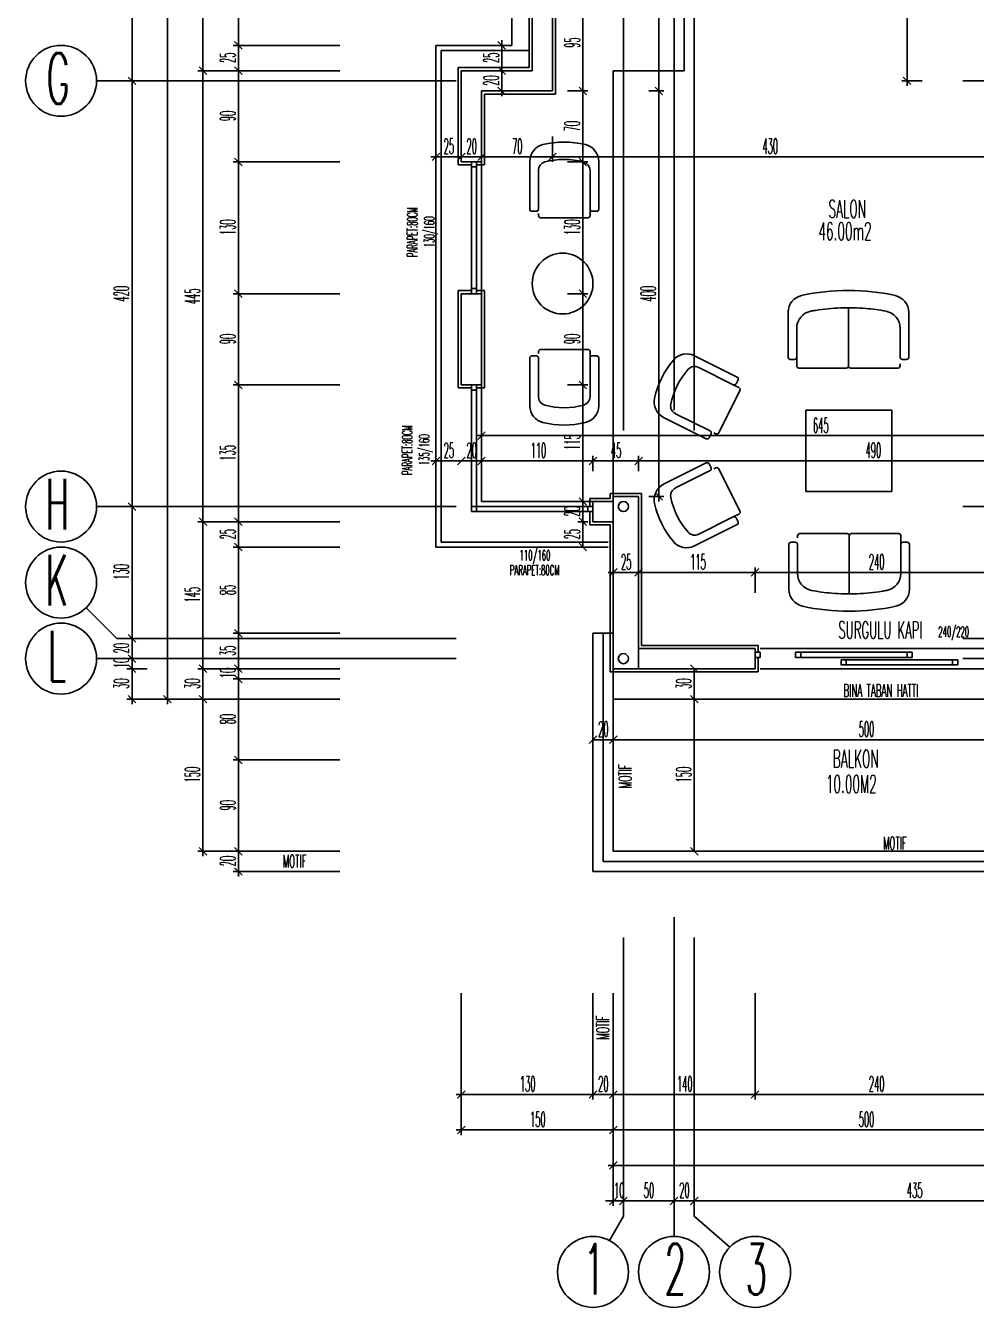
# Model space of a CAD drawing. Extents: x 78 to 306, y -397 to 18.
# Drawn here: x 276.1131 to 276.3008, y -396.8536 to -396.6007 of the extents above; entities that cross this region are included whole.
import ezdxf

# ---------------------------------------------------------------- set-up
doc = ezdxf.new("R2010")
doc.units = 0
doc.header["$LTSCALE"] = 0.5
doc.header["$MEASUREMENT"] = 0
doc.linetypes.add('DASHDOT2', pattern=[0.5, 0.25, -0.125, 0, -0.125])
doc.linetypes.add('DOT2', pattern=[0.125, 0, -0.125])
doc.layers.get('0').update_dxf_attribs({"linetype": 'CONTINUOUS'})
for name, color, linetype in [('AKS', 5, 'DASHDOT2'), ('ASHADE', 7, 'CONTINUOUS'), ('DUVAR', 6, 'CONTINUOUS'), ('IZDUSUM', 2, 'DOT2'), ('KAPI', 1, 'CONTINUOUS'), ('KOLON', 4, 'CONTINUOUS'), ('MERDIVEN', 3, 'CONTINUOUS'), ('OLCU', 31, 'CONTINUOUS'), ('SIVA', 7, 'CONTINUOUS'), ('TEFRIS', 11, 'CONTINUOUS')]:
    doc.layers.add(name, color=color, linetype=linetype)
doc.styles.add('ICMEKAN', font='romans.shx', dxfattribs={"width": 0.55, "height": 0.2})
doc.styles.add('OLCU', font='romans.shx', dxfattribs={"width": 0.6, "height": 0.125})
doc.styles.add('OLCUIC', font='ROMANS.SHX', dxfattribs={"width": 0.4, "height": 0.15})

msp = doc.modelspace()

# ---------------------------------------------------------------- linework, layer by layer
at = {"color": 0, "linetype": 'ByBlock'}
for p, q in [((276.155893941935, -396.6053098737721), (276.154393941935, -396.6038098737721)), ((276.154393941935, -396.6038098737721), (276.155893941935, -396.6053098737721)), ((276.207893941935, -396.6053098737721), (276.206393941935, -396.6038098737721)), ((276.1488939419353, -396.6103098737721), (276.1473939419353, -396.6088098737721)), ((276.1473939419353, -396.6088098737721), (276.1488939419353, -396.6103098737721)), ((276.155893941935, -396.6103098737721), (276.154393941935, -396.6088098737721)), ((276.154393941935, -396.6088098737721), (276.155893941935, -396.6103098737721)), ((276.207893941935, -396.6103098737721), (276.206393941935, -396.6088098737721)), ((276.206393941935, -396.6088098737721), (276.207893941935, -396.6103098737721)), ((276.1348939419353, -396.6123098737721), (276.1333939419354, -396.6108098737721)), ((276.1333939419354, -396.6108098737721), (276.1348939419353, -396.6123098737721)), ((276.286393941935, -396.6108098737721), (276.287893941935, -396.6123098737721)), ((276.206393941935, -396.6128098737721), (276.207893941935, -396.6143098737721)), ((276.223893941935, -396.6143098737721), (276.222393941935, -396.6128098737721)), ((276.222393941935, -396.6128098737721), (276.223893941935, -396.6143098737721)), ((276.237393941935, -396.6128098737721), (276.238893941935, -396.6143098737721)), ((276.238893941935, -396.6143098737721), (276.237393941935, -396.6128098737721)), ((276.154393941935, -396.6268098737721), (276.155893941935, -396.6283098737721)), ((276.155893941935, -396.6283098737721), (276.154393941935, -396.6268098737721)), ((276.194893941935, -396.6258098737721), (276.193393941935, -396.6273098737721)), ((276.198393941935, -396.6273098737721), (276.199893941935, -396.6258098737721)), ((276.199893941935, -396.6258098737721), (276.198393941935, -396.6273098737721)), ((276.202393941935, -396.6273098737721), (276.203893941935, -396.6258098737721)), ((276.203893941935, -396.6258098737721), (276.202393941935, -396.6273098737721)), ((276.216393941935, -396.6273098737721), (276.217893941935, -396.6258098737721)), ((276.217893941935, -396.6258098737721), (276.216393941935, -396.6273098737721)), ((276.223893941935, -396.6283098737721), (276.222393941935, -396.6268098737721)), ((276.222393941935, -396.6268098737721), (276.223893941935, -396.6283098737721)), ((276.154393941935, -396.6528098737721), (276.155893941935, -396.6543098737721)), ((276.155893941935, -396.6543098737721), (276.154393941935, -396.6528098737721)), ((276.223893941935, -396.6543098737721), (276.222393941935, -396.6528098737721)), ((276.222393941935, -396.6528098737721), (276.223893941935, -396.6543098737721)), ((276.154393941935, -396.6708098737721), (276.155893941935, -396.6723098737721)), ((276.155893941935, -396.6723098737721), (276.154393941935, -396.6708098737721)), ((276.223893941935, -396.6723098737721), (276.222393941935, -396.6708098737721)), ((276.222393941935, -396.6708098737721), (276.223893941935, -396.6723098737721)), ((276.203893941935, -396.6808098737721), (276.202393941935, -396.6823098737721)), ((276.194893941935, -396.6858098737721), (276.193393941935, -396.6873098737721)), ((276.199893941935, -396.6858098737721), (276.198393941935, -396.6873098737721)), ((276.198393941935, -396.6873098737721), (276.199893941935, -396.6858098737721)), ((276.203893941935, -396.6858098737721), (276.202393941935, -396.6873098737721)), ((276.202393941935, -396.6873098737721), (276.203893941935, -396.6858098737721)), ((276.225893941935, -396.6858098737721), (276.224393941935, -396.6873098737721)), ((276.224393941935, -396.6873098737721), (276.225893941935, -396.6858098737721)), ((276.234893941935, -396.6858098737721), (276.233393941935, -396.6873098737721)), ((276.233393941935, -396.6873098737721), (276.234893941935, -396.6858098737721)), ((276.237393941935, -396.6928098737721), (276.238893941935, -396.6943098737721)), ((276.1348939419353, -396.6963098737721), (276.1333939419354, -396.6948098737721)), ((276.1333939419354, -396.6948098737721), (276.1348939419353, -396.6963098737721)), ((276.223893941935, -396.6953098737721), (276.222393941935, -396.6938098737721)), ((276.222393941935, -396.6938098737721), (276.223893941935, -396.6953098737721)), ((276.1488939419353, -396.6993098737721), (276.1473939419353, -396.6978098737721)), ((276.1473939419353, -396.6978098737721), (276.1488939419353, -396.6993098737721)), ((276.155893941935, -396.6993098737721), (276.154393941935, -396.6978098737721)), ((276.154393941935, -396.6978098737721), (276.155893941935, -396.6993098737721)), ((276.223893941935, -396.6993098737721), (276.222393941935, -396.6978098737721)), ((276.222393941935, -396.6978098737721), (276.223893941935, -396.6993098737721)), ((276.155893941935, -396.7043098737721), (276.154393941935, -396.7028098737721)), ((276.154393941935, -396.7028098737721), (276.155893941935, -396.7043098737721)), ((276.222393941935, -396.7028098737721), (276.223893941935, -396.7043098737721)), ((276.229893941935, -396.7078098737721), (276.228393941935, -396.7093098737721)), ((276.233393941935, -396.7093098737721), (276.234893941935, -396.7078098737721)), ((276.234893941935, -396.7078098737721), (276.233393941935, -396.7093098737721)), ((276.256393941935, -396.7093098737721), (276.257893941935, -396.7078098737721)), ((276.257893941935, -396.7078098737721), (276.256393941935, -396.7093098737721)), ((276.1348939419353, -396.7223098737721), (276.1333939419354, -396.7208098737721)), ((276.1333939419354, -396.7208098737721), (276.1348939419353, -396.7223098737721)), ((276.154393941935, -396.7198098737721), (276.155893941935, -396.7213098737721)), ((276.155893941935, -396.7213098737721), (276.154393941935, -396.7198098737721)), ((276.1333939419354, -396.7248098737721), (276.1348939419353, -396.7263098737721)), ((276.1333939419354, -396.7248098737721), (276.1348939419353, -396.7263098737721)), ((276.1348939419353, -396.7283098737721), (276.1333939419354, -396.7268098737721)), ((276.1348939419353, -396.7283098737721), (276.1333939419354, -396.7268098737721)), ((276.1488939419353, -396.7283098737721), (276.1473939419353, -396.7268098737721)), ((276.1473939419353, -396.7268098737721), (276.1488939419353, -396.7283098737721)), ((276.154393941935, -396.7268098737721), (276.155893941935, -396.7283098737721)), ((276.1543939419361, -396.7268098737721), (276.1558939419361, -396.7283098737721)), ((276.245893941935, -396.7283098737721), (276.244393941935, -396.7268098737721)), ((276.1558939419361, -396.7303098737721), (276.1543939419361, -396.7288098737721)), ((276.1558939419361, -396.7303098737721), (276.1543939419361, -396.7288098737721)), ((276.1333939419354, -396.7328098737721), (276.1348939419353, -396.7343098737721)), ((276.1403939419361, -396.7328098737721), (276.1418939419361, -396.7343098737721)), ((276.1488939419353, -396.7343098737721), (276.1473939419353, -396.7328098737721)), ((276.1473939419353, -396.7328098737721), (276.1488939419353, -396.7343098737721)), ((276.244393941935, -396.7328098737721), (276.245893941935, -396.7343098737721)), ((276.245893941935, -396.7343098737721), (276.244393941935, -396.7328098737721)), ((276.225893941935, -396.7408098737721), (276.224393941935, -396.7423098737721)), ((276.228393941935, -396.7423098737721), (276.229893941935, -396.7408098737721)), ((276.229893941935, -396.7408098737721), (276.228393941935, -396.7423098737721)), ((276.1543939419361, -396.7448098737721), (276.1558939419361, -396.7463098737721)), ((276.1558939419361, -396.7463098737721), (276.1543939419361, -396.7448098737721)), ((276.1473939419353, -396.7628098737721), (276.1488939419353, -396.7643098737721)), ((276.1543939419361, -396.7628098737721), (276.1558939419361, -396.7643098737721)), ((276.1558939419361, -396.7643098737721), (276.1543939419361, -396.7628098737721)), ((276.244393941935, -396.7628098737721), (276.245893941935, -396.7643098737721)), ((276.1543939419361, -396.7668098737721), (276.1558939419361, -396.7683098737721)), ((276.1998939419353, -396.8108098737721), (276.1983939419354, -396.8123098737721)), ((276.2243939419353, -396.8123098737721), (276.2258939419353, -396.8108098737721)), ((276.2258939419353, -396.8108098737721), (276.2243939419353, -396.8123098737721)), ((276.229893941935, -396.8108098737721), (276.228393941935, -396.8123098737721)), ((276.2283939419353, -396.8123098737721), (276.2298939419354, -396.8108098737721)), ((276.257893941935, -396.8108098737721), (276.256393941935, -396.8123098737721)), ((276.256393941935, -396.8123098737721), (276.257893941935, -396.8108098737721)), ((276.1998939419361, -396.8178098737721), (276.1983939419361, -396.8193098737721)), ((276.2283939419353, -396.8193098737721), (276.2298939419354, -396.8178098737721)), ((276.2298939419354, -396.8178098737721), (276.2283939419353, -396.8193098737721)), ((276.2298939419353, -396.8248098737721), (276.2283939419353, -396.8263098737721)), ((276.2283939419353, -396.8333098737721), (276.2298939419354, -396.8318098737721)), ((276.2318939419353, -396.8318098737721), (276.2303939419353, -396.8333098737721)), ((276.2318939419353, -396.8318098737721), (276.2303939419353, -396.8333098737721)), ((276.2418939419354, -396.8318098737721), (276.2403939419353, -396.8333098737721)), ((276.2403939419353, -396.8333098737721), (276.2418939419354, -396.8318098737721)), ((276.2458939419353, -396.8318098737721), (276.2443939419354, -396.8333098737721)), ((276.2443939419354, -396.8333098737721), (276.2458939419353, -396.8318098737721))]:
    msp.add_line(p, q, dxfattribs=at)
at = {"layer": 'AKS'}
for p, q in [((276.2411439419353, -396.3515598737721), (276.2411439419353, -396.8395598737721)), ((276.2311439419353, -396.3555598737721), (276.2311439419353, -396.8355598737721)), ((276.2451439419353, -396.3555598737721), (276.2451439419353, -396.8355598737721)), ((276.4231439419353, -396.6115598737721), (276.1271439419361, -396.6115598737721)), ((276.4231439419353, -396.6955598737721), (276.1271439419361, -396.6955598737721)), ((276.1311439419354, -396.7215598737721), (276.1250936894036, -396.7155096212404)), ((276.4231439419353, -396.7215598737721), (276.1311439419354, -396.7215598737721)), ((276.4231439419353, -396.7255598737721), (276.1271439419361, -396.7255598737721)), ((276.2311439419353, -396.8355598737721), (276.2283993483728, -396.8403629125065)), ((276.2451439419353, -396.8355598737721), (276.252151388573, -396.8416533056309))]:
    msp.add_line(p, q, dxfattribs=at)
at = {"layer": 'ASHADE'}
for centre in [(276.2311439419353, -396.6955598737721), (276.2311439419353, -396.7255598737721)]:
    msp.add_circle(centre, 0.0009999999999999432, dxfattribs=at)
at = {"layer": 'DUVAR'}
for p, q in [((276.213143941936, -396.6095598737757), (276.2131439419361, -396.5945598737757)), ((276.2171439419354, -396.6135598737761), (276.2171439419358, -396.5945598737757)), ((276.1991439419361, -396.6095598737757), (276.213143941936, -396.6095598737757)), ((276.1991439419361, -396.627559873776), (276.1991439419361, -396.6095598737757)), ((276.1991439419361, -396.627559873776), (276.1991439419361, -396.6095598737757)), ((276.2031439419362, -396.6135598737761), (276.2171439419354, -396.6135598737761)), ((276.2031439419356, -396.627559873776), (276.2031439419362, -396.6135598737761)), ((276.2031439419356, -396.627559873776), (276.2031439419362, -396.6135598737761)), ((276.2031439419337, -396.627559873776), (276.1991439419336, -396.627559873776)), ((276.2031439419337, -396.627559873776), (276.1991439419336, -396.627559873776)), ((276.1991439419361, -396.6715598737759), (276.1991439419361, -396.6535598737757)), ((276.2031439419337, -396.6535598737757), (276.1991439419336, -396.6535598737757)), ((276.1991439419361, -396.6715598737759), (276.1991439419361, -396.6535598737757)), ((276.2031439419337, -396.6535598737757), (276.1991439419336, -396.6535598737757)), ((276.2031439419341, -396.6715598737759), (276.2031439419348, -396.6535598737757)), ((276.2031439419341, -396.6715598737759), (276.2031439419348, -396.6535598737757)), ((276.1991439419343, -396.6715598737759), (276.2031439419336, -396.6715598737759)), ((276.1991439419343, -396.6715598737759), (276.2031439419336, -396.6715598737759)), ((276.2251439419339, -396.6945598737813), (276.2291439419353, -396.6945598737813)), ((276.2251439419339, -396.6945598737813), (276.2251439419339, -396.6985598737809)), ((276.2251439419339, -396.6945598737813), (276.2291439419353, -396.6945598737813)), ((276.2251439419339, -396.6945598737813), (276.2251439419339, -396.6985598737809)), ((276.2251439419339, -396.6985598737812), (276.2291439419353, -396.6985598737812)), ((276.2251439419339, -396.6985598737812), (276.2291439419353, -396.6985598737812)), ((276.2341439419324, -396.7235598737808), (276.2571439419356, -396.7235598737807)), ((276.2571439419356, -396.7275598737812), (276.2571439419356, -396.7235598737807)), ((276.2341439419322, -396.7275598737812), (276.2571439419356, -396.7275598737812))]:
    msp.add_line(p, q, dxfattribs=at)
at = {"layer": 'IZDUSUM', "ltscale": 0.6}
for p, q in [((276.2431439419361, -396.6095598737721), (276.2431439419358, -396.5545598737721)), ((276.2125439419361, -396.6055598737721), (276.195143941935, -396.6055598737721)), ((276.195143941935, -396.6055598737721), (276.195143941935, -396.7025598737721)), ((276.2291439419361, -396.6935598737813), (276.2291439419361, -396.6095598737721)), ((276.2291439419361, -396.6095598737721), (276.2431439419361, -396.6095598737721)), ((276.195143941935, -396.7025598737721), (276.228143941935, -396.7025598737721)), ((276.2291439419363, -396.7335598737814), (276.3341439419359, -396.7335598737814))]:
    msp.add_line(p, q, dxfattribs=at)
at = {"layer": 'KAPI'}
for p, q in [((276.209143941935, -396.4755598737721), (276.209143941935, -396.6045598737721)), ((276.209143941935, -396.6045598737721), (276.194143941935, -396.6045598737721)), ((276.194143941935, -396.6045598737721), (276.194143941935, -396.7035598737721)), ((276.2011439419335, -396.6535598737757), (276.2011439419335, -396.627559873776)), ((276.2011439419335, -396.6535598737757), (276.2011439419335, -396.627559873776)), ((276.2021439419336, -396.6285598737761), (276.2011439419335, -396.6285598737761)), ((276.2021439419336, -396.6285598737761), (276.2011439419335, -396.6285598737761)), ((276.2021439419336, -396.6535598737757), (276.2021439419336, -396.627559873776)), ((276.2021439419336, -396.6535598737757), (276.2021439419336, -396.627559873776)), ((276.2031439419337, -396.6535598737757), (276.2031439419337, -396.627559873776)), ((276.2031439419337, -396.6535598737757), (276.2031439419337, -396.627559873776)), ((276.2021439419336, -396.652559873776), (276.2011439419335, -396.652559873776)), ((276.2021439419336, -396.652559873776), (276.2011439419335, -396.652559873776)), ((276.2011439419335, -396.6965598737808), (276.2011439419335, -396.6715598737759)), ((276.2011439419335, -396.6965598737808), (276.2011439419335, -396.6715598737759)), ((276.2021439419336, -396.6725598737757), (276.2011439419335, -396.6725598737757)), ((276.2021439419336, -396.6725598737757), (276.2011439419335, -396.6725598737757)), ((276.2021439419336, -396.6715598737759), (276.2021439419336, -396.6965598737808)), ((276.2021439419336, -396.6715598737759), (276.2021439419336, -396.6965598737808)), ((276.2031439419336, -396.6715598737756), (276.2031439419333, -396.6945598737813)), ((276.2031439419336, -396.6715598737756), (276.2031439419333, -396.6945598737813)), ((276.2011439419335, -396.6955598737811), (276.2251439419337, -396.6955598737811)), ((276.2011439419335, -396.6955598737811), (276.2251439419337, -396.6955598737811)), ((276.2251439419339, -396.6945598737813), (276.2031439419333, -396.6945598737813)), ((276.2251439419339, -396.6945598737813), (276.2031439419333, -396.6945598737813)), ((276.2241439419336, -396.6965598737808), (276.2241439419336, -396.6955598737811)), ((276.2241439419336, -396.6965598737808), (276.2241439419336, -396.6955598737811)), ((276.2251439419337, -396.6965598737808), (276.2011439419335, -396.6965598737808)), ((276.2251439419337, -396.6965598737808), (276.2011439419335, -396.6965598737808)), ((276.194143941935, -396.7035598737721), (276.228143941935, -396.7035598737721)), ((276.2571439419356, -396.7243098737814), (276.2581439419357, -396.7243098737814)), ((276.2581439419357, -396.7253098737815), (276.2571439419356, -396.7253098737815)), ((276.2581439419357, -396.7235598737813), (276.3041439419355, -396.7235598737813)), ((276.2581439419357, -396.7243098737814), (276.2581439419357, -396.7253098737815)), ((276.2651439419355, -396.7243098737814), (276.2651439419355, -396.7253098737815)), ((276.2881439419356, -396.7243098737814), (276.2651439419355, -396.7243098737814)), ((276.2651439419355, -396.7253098737815), (276.2881439419356, -396.7253098737815)), ((276.2661439419355, -396.7243098737814), (276.2661439419355, -396.7253098737815)), ((276.2741439419356, -396.7268098737817), (276.2741439419356, -396.7258098737817)), ((276.2741439419356, -396.7258098737817), (276.2971439419356, -396.7258098737817)), ((276.2751439419357, -396.7258098737817), (276.2751439419357, -396.7268098737817)), ((276.2871439419355, -396.7243098737814), (276.2871439419355, -396.7253098737815)), ((276.2881439419356, -396.7253098737815), (276.2881439419356, -396.7243098737814)), ((276.2961439419356, -396.7258098737817), (276.2961439419356, -396.7268098737817)), ((276.2971439419356, -396.7258098737817), (276.2971439419356, -396.7268098737817)), ((276.2291439419361, -396.7275598737812), (276.2291439419361, -396.7635598737864)), ((276.2581439419357, -396.7275598737812), (276.3041439419355, -396.7275598737812)), ((276.2971439419356, -396.7268098737817), (276.2741439419356, -396.7268098737817)), ((276.2291439419361, -396.7635598737864), (276.3301439419357, -396.7635598737864))]:
    msp.add_line(p, q, dxfattribs=at)
at = {"layer": 'KOLON'}
for p, q in [((276.2291439419353, -396.6935598737772), (276.2291439419353, -396.7275598737772)), ((276.2291439419353, -396.6935598737772), (276.2341439419353, -396.6935598737772)), ((276.2341439419322, -396.7275598737772), (276.2341439419333, -396.6935598737813)), ((276.2291439419353, -396.7275598737772), (276.2341439419322, -396.7275598737772))]:
    msp.add_line(p, q, dxfattribs=at)
at = {"layer": 'MERDIVEN', "linetype": 'ByBlock'}
for p, q in [((276.2251439419358, -396.7675598737864), (276.2251439419365, -396.7205598737721)), ((276.2271439419362, -396.7655598737863), (276.2271439419369, -396.7205598737721))]:
    msp.add_line(p, q, dxfattribs=at)
at = {"layer": 'MERDIVEN', "ltscale": 1.4}
msp.add_line((276.229143941935, -396.7205598737721), (276.2251439419365, -396.7205598737721), dxfattribs=at)
at = {"layer": 'MERDIVEN'}
for p, q in [((276.3321439419352, -396.7655598737865), (276.2271439419362, -396.7655598737863)), ((276.3341439419356, -396.7675598737864), (276.2251439419358, -396.7675598737864))]:
    msp.add_line(p, q, dxfattribs=at)
at = {"layer": 'OLCU', "ltscale": 1.4}
for p, q in [((276.1551439419361, -396.7685598737864), (276.1551439419361, -396.4225598737721)), ((276.1481439419361, -396.7645598737721), (276.1481439419361, -396.4265598737721)), ((276.1341439419361, -396.7345598737721), (276.1341439419361, -396.4565598737721)), ((276.1411439419361, -396.7345598737721), (276.1411439419361, -396.4565598737721)), ((276.1411439419361, -396.7335598737721), (276.1411439419361, -396.4575598737721)), ((276.1481439419354, -396.4715598737721), (276.1481439419354, -396.6095598737721)), ((276.223143941935, -396.4985598737721), (276.223143941935, -396.7035598737721)), ((276.238143941935, -396.4985598737721), (276.238143941935, -396.6945598737721)), ((276.287143941935, -396.5515598737721), (276.287143941935, -396.6125598737721)), ((276.238143941935, -396.6135598737721), (276.238143941935, -396.5545598737721)), ((276.287143941935, -396.5545598737721), (276.287143941935, -396.6115598737721)), ((276.1341439419353, -396.5775598737721), (276.1341439419353, -396.6115598737721)), ((276.155143941935, -396.5945598737721), (276.155143941935, -396.6045598737721)), ((276.223143941935, -396.5945598737721), (276.223143941935, -396.6135598737721)), ((276.1751439419353, -396.6045598737721), (276.1541439419353, -396.6045598737721)), ((276.155143941935, -396.6045598737721), (276.155143941935, -396.6095598737721)), ((276.207143941935, -396.6145598737721), (276.207143941935, -396.6035598737721)), ((276.207143941935, -396.6045598737721), (276.207143941935, -396.6095598737721)), ((276.1751439419353, -396.6095598737721), (276.1471439419353, -396.6095598737721)), ((276.1481439419354, -396.6095598737721), (276.1481439419354, -396.6985598737721)), ((276.155143941935, -396.6275598737721), (276.155143941935, -396.6095598737721)), ((276.207143941935, -396.6095598737721), (276.207143941935, -396.6135598737721)), ((276.1341439419353, -396.6115598737721), (276.1341439419353, -396.6955598737721)), ((276.286143941935, -396.6115598737721), (276.290143941935, -396.6115598737721)), ((276.224143941935, -396.6135598737721), (276.220143941935, -396.6135598737721)), ((276.223143941935, -396.6135598737721), (276.223143941935, -396.6275598737721)), ((276.236143941935, -396.6135598737721), (276.239143941935, -396.6135598737721)), ((276.238143941935, -396.6935598737721), (276.238143941935, -396.6135598737721)), ((276.217143941935, -396.6225598737721), (276.217143941935, -396.6275598737721)), ((276.336143941935, -396.6265598737721), (276.193143941935, -396.6265598737721)), ((276.199143941935, -396.6265598737721), (276.194143941935, -396.6265598737721)), ((276.203143941935, -396.6265598737721), (276.199143941935, -396.6265598737721)), ((276.217143941935, -396.6265598737721), (276.203143941935, -396.6265598737721)), ((276.303143941935, -396.6265598737721), (276.217143941935, -396.6265598737721)), ((276.1751439419353, -396.6275598737721), (276.1541439419353, -396.6275598737721)), ((276.155143941935, -396.6535598737721), (276.155143941935, -396.6275598737721)), ((276.224143941935, -396.6275598737721), (276.220143941935, -396.6275598737721)), ((276.223143941935, -396.6275598737721), (276.223143941935, -396.6535598737721)), ((276.1751439419353, -396.6535598737721), (276.1541439419353, -396.6535598737721)), ((276.155143941935, -396.6715598737721), (276.155143941935, -396.6535598737721)), ((276.224143941935, -396.6535598737721), (276.220143941935, -396.6535598737721)), ((276.223143941935, -396.6535598737721), (276.223143941935, -396.6715598737721)), ((276.1751439419353, -396.6715598737721), (276.1541439419353, -396.6715598737721)), ((276.155143941935, -396.6985598737721), (276.155143941935, -396.6715598737721)), ((276.224143941935, -396.6715598737721), (276.220143941935, -396.6715598737721)), ((276.223143941935, -396.6715598737721), (276.223143941935, -396.6945598737721)), ((276.202143941935, -396.6815598737721), (276.333143941935, -396.6815598737721)), ((276.203143941935, -396.6815598737721), (276.332143941935, -396.6815598737721)), ((276.193143941935, -396.6865598737721), (276.335143941935, -396.6865598737721)), ((276.194143941935, -396.6865598737721), (276.199143941935, -396.6865598737721)), ((276.199143941935, -396.6865598737721), (276.203143941935, -396.6865598737721)), ((276.203143941935, -396.6865598737721), (276.225143941935, -396.6865598737721)), ((276.225143941935, -396.6855598737721), (276.225143941935, -396.6885598737721)), ((276.225143941935, -396.6865598737721), (276.234143941935, -396.6865598737721)), ((276.229143941935, -396.6855598737721), (276.229143941935, -396.6885598737721)), ((276.234143941935, -396.6855598737721), (276.234143941935, -396.6885598737721)), ((276.234143941935, -396.6865598737721), (276.332143941935, -396.6865598737721)), ((276.1341439419353, -396.6955598737721), (276.1341439419353, -396.7215598737721)), ((276.223143941935, -396.6945598737721), (276.223143941935, -396.6985598737721)), ((276.236143941935, -396.6935598737721), (276.239143941935, -396.6935598737721)), ((276.1751439419353, -396.6985598737721), (276.1471439419353, -396.6985598737721)), ((276.1481439419354, -396.6985598737721), (276.1481439419354, -396.7275598737721)), ((276.155143941935, -396.6985598737721), (276.155143941935, -396.7035598737721)), ((276.222143941935, -396.6985598737721), (276.224143941935, -396.6985598737721)), ((276.223143941935, -396.6985598737721), (276.223143941935, -396.7035598737721)), ((276.1751439419353, -396.7035598737721), (276.1541439419353, -396.7035598737721)), ((276.155143941935, -396.7205598737721), (276.155143941935, -396.7035598737721)), ((276.257143941935, -396.7075598737721), (276.257143941935, -396.7125598737721)), ((276.228143941935, -396.7085598737721), (276.335143941935, -396.7085598737721)), ((276.234143941935, -396.7085598737721), (276.229143941935, -396.7085598737721)), ((276.257143941935, -396.7085598737721), (276.234143941935, -396.7085598737721)), ((276.305143941935, -396.7085598737721), (276.257143941935, -396.7085598737721)), ((276.1751439419353, -396.7205598737721), (276.1541439419353, -396.7205598737721)), ((276.155143941935, -396.7205598737721), (276.155143941935, -396.7275598737721)), ((276.1341439419353, -396.7215598737721), (276.1341439419353, -396.7255598737721)), ((276.1341439419353, -396.7255598737721), (276.1341439419353, -396.7240598737721)), ((276.1331439419354, -396.7275598737721), (276.1371439419353, -396.7275598737721)), ((276.1341439419353, -396.7275598737721), (276.1341439419353, -396.7335598737721)), ((276.1341439419353, -396.7275598737721), (276.1341439419353, -396.7290598737721)), ((276.1751439419353, -396.7275598737721), (276.1471439419353, -396.7275598737721)), ((276.1481439419354, -396.7275598737721), (276.1481439419354, -396.7335598737721)), ((276.1551439419361, -396.7275598737721), (276.1551439419361, -396.7260598737721)), ((276.245143941935, -396.7335598737721), (276.245143941935, -396.7275598737721)), ((276.1751439419353, -396.7295598737721), (276.1541439419353, -396.7295598737721)), ((276.1551439419361, -396.7295598737721), (276.1551439419361, -396.7310598737721)), ((276.1551439419361, -396.7455598737721), (276.1551439419361, -396.7295598737721)), ((276.1751439419353, -396.7335598737721), (276.1331439419354, -396.7335598737721)), ((276.1481439419354, -396.7335598737721), (276.1481439419354, -396.7635598737721)), ((276.245143941935, -396.7635598737721), (276.245143941935, -396.7335598737721)), ((276.229143941935, -396.7415598737721), (276.225143941935, -396.7415598737721)), ((276.229143941935, -396.7415598737721), (276.329143941935, -396.7415598737721)), ((276.1751439419353, -396.7455598737721), (276.1541439419353, -396.7455598737721)), ((276.1551439419361, -396.7635598737721), (276.1551439419361, -396.7455598737721)), ((276.1751439419353, -396.7635598737721), (276.1471439419353, -396.7635598737721)), ((276.1551439419361, -396.7675598737721), (276.1551439419361, -396.7635598737721)), ((276.1751439419353, -396.7675598737721), (276.1541439419353, -396.7675598737721)), ((276.1991439419361, -396.7915598737721), (276.1991439419361, -396.8195598737721)), ((276.2251439419354, -396.7915598737721), (276.2251439419354, -396.8125598737721)), ((276.2291439419353, -396.7915598737721), (276.2291439419353, -396.8335598737721)), ((276.2571439419353, -396.7915598737721), (276.2571439419353, -396.8125598737721)), ((276.4231439419353, -396.8115598737721), (276.1981439419353, -396.8115598737721)), ((276.2251439419354, -396.8115598737721), (276.1991439419353, -396.8115598737721)), ((276.2291439419353, -396.8115598737721), (276.2251439419354, -396.8115598737721)), ((276.229143941935, -396.8115598737721), (276.257143941935, -396.8115598737721)), ((276.257143941935, -396.8115598737721), (276.305143941935, -396.8115598737721)), ((276.4231439419353, -396.8185598737721), (276.1981439419353, -396.8185598737721)), ((276.2291439419353, -396.8185598737721), (276.1991439419361, -396.8185598737721)), ((276.3291439419361, -396.8185598737721), (276.2291439419353, -396.8185598737721)), ((276.4231439419353, -396.8255598737721), (276.2281439419353, -396.8255598737721)), ((276.2291439419353, -396.8255598737721), (276.6171439419353, -396.8255598737721)), ((276.2291439419353, -396.8325598737721), (276.2276439419354, -396.8325598737721)), ((276.4231439419353, -396.8325598737721), (276.2281439419353, -396.8325598737721)), ((276.2311439419353, -396.8325598737721), (276.2411439419353, -396.8325598737721)), ((276.2311439419353, -396.8325598737721), (276.2326439419354, -396.8325598737721)), ((276.2411439419353, -396.8325598737721), (276.2451439419353, -396.8325598737721)), ((276.2451439419353, -396.8325598737721), (276.3321439419353, -396.8325598737721))]:
    msp.add_line(p, q, dxfattribs=at)
at = {"layer": 'SIVA', "ltscale": 1.4}
for p, q in [((276.2125439419361, -396.6089598737757), (276.2125439419361, -396.5939598737757)), ((276.2177439419359, -396.5939598737757), (276.2177439419354, -396.6141598737761)), ((276.1985439419361, -396.628159873776), (276.1985439419361, -396.6089598737756)), ((276.1985439419361, -396.6089598737756), (276.2125439419361, -396.6089598737757)), ((276.2177439419354, -396.6141598737761), (276.2037439419361, -396.6141598737761)), ((276.2037439419361, -396.6141598737761), (276.2037439419356, -396.628159873776)), ((276.2011439419335, -396.628159873776), (276.1985439419361, -396.628159873776)), ((276.2037439419356, -396.628159873776), (276.2021439419336, -396.628159873776)), ((276.1985439419361, -396.6721598737759), (276.1985439419361, -396.6529598737757)), ((276.1985439419361, -396.6529598737757), (276.2011439419335, -396.6529598737757)), ((276.2021439419336, -396.6529598737757), (276.2037439419348, -396.6529598737757)), ((276.2037439419348, -396.6529598737757), (276.203743941934, -396.6721598737759)), ((276.2011439419335, -396.6721598737759), (276.1985439419361, -396.6721598737759)), ((276.203743941934, -396.6721598737759), (276.2021439419336, -396.6721598737759)), ((276.2285439419353, -396.6939598737813), (276.2285439419353, -396.6929598737771)), ((276.2285439419353, -396.6929598737771), (276.2347439419333, -396.6929598737789)), ((276.2347439419333, -396.6929598737789), (276.2347439419324, -396.7229598737808)), ((276.224543941934, -396.6955598737811), (276.224543941934, -396.6939598737813)), ((276.224543941934, -396.6939598737813), (276.2285439419353, -396.6939598737813)), ((276.224543941934, -396.6991598737812), (276.224543941934, -396.6965598737808)), ((276.2285439419353, -396.6991598737812), (276.224543941934, -396.6991598737812)), ((276.2285439419353, -396.7281598737767), (276.2285439419353, -396.6991598737812)), ((276.2347439419324, -396.7229598737808), (276.2577439419356, -396.7229598737807)), ((276.2577439419356, -396.7229598737807), (276.2577439419356, -396.7243098737814)), ((276.2577439419356, -396.7253098737815), (276.2577439419356, -396.7281598737812)), ((276.2341439419322, -396.7281598737812), (276.2285439419353, -396.7281598737767)), ((276.2577439419356, -396.7281598737812), (276.2341439419322, -396.7281598737812))]:
    msp.add_line(p, q, dxfattribs=at)
at = {"layer": 'TEFRIS'}
for p, q in [((276.2126689419351, -396.6368791477195), (276.2126689419351, -396.6274548580267)), ((276.2143689419349, -396.6292615761457), (276.214368941935, -396.6292098737724)), ((276.214368941935, -396.6368791477195), (276.2143689419349, -396.6292615761457)), ((276.224568941935, -396.6292615761457), (276.2245689419352, -396.6292098737725)), ((276.2245689419352, -396.6368791477195), (276.224568941935, -396.6292615761457)), ((276.2262689419351, -396.6368791477195), (276.226268941935, -396.6274548580265)), ((276.2139439419352, -396.6373041477195), (276.2130939419353, -396.6373041477196)), ((276.2245689419352, -396.6381348737722), (276.2245689419352, -396.6368791477195)), ((276.2258439419352, -396.6373041477195), (276.2249939419349, -396.6373041477195)), ((276.214368941935, -396.6381348737722), (276.2143689419352, -396.6377291477194)), ((276.224143941935, -396.6385598737724), (276.2147939419352, -396.6385598737724)), ((276.2636654375557, -396.6572298752939), (276.2636654375557, -396.6661032537817)), ((276.2755654306162, -396.667803260721), (276.2755652432513, -396.6563283136837)), ((276.2874654375558, -396.6572298752939), (276.2874654375558, -396.6661032537817)), ((276.2653654375555, -396.660353594556), (276.2653654375555, -396.6661032537817)), ((276.2857654375557, -396.6603535940412), (276.2857654375557, -396.6661032537817)), ((276.214368941935, -396.664984873772), (276.2143689419352, -396.6653905998248)), ((276.224143941935, -396.6645598737718), (276.2147939419352, -396.6645598737718)), ((276.2245689419352, -396.664984873772), (276.2245689419352, -396.6662405998247)), ((276.2126689419351, -396.6662405998247), (276.2126689419351, -396.6756648895175)), ((276.2139439419352, -396.6658155998247), (276.2130939419353, -396.6658155998246)), ((276.214368941935, -396.6662405998247), (276.2143689419349, -396.6738581713985)), ((276.2245689419352, -396.6662405998247), (276.224568941935, -396.6738581713985)), ((276.2258439419352, -396.6658155998247), (276.2249939419349, -396.6658155998247)), ((276.2262689419351, -396.6662405998247), (276.226268941935, -396.6756648895177)), ((276.2535926187687, -396.6700048500553), (276.2451632778113, -396.6657901795768)), ((276.2640904375555, -396.6665282537815), (276.2649404375558, -396.6665282537815)), ((276.2653654375555, -396.6661032537817), (276.2653654375555, -396.6678032537815)), ((276.2857654375557, -396.6673782537817), (276.2857654375557, -396.6678032537815)), ((276.2861904375558, -396.6665282537815), (276.2870404375557, -396.6665282537815)), ((276.2460189925113, -396.6681186947076), (276.2459727485029, -396.6680955727032)), ((276.2528323556564, -396.6715253762799), (276.2460189925113, -396.6681186947076)), ((276.2657904375557, -396.6682282537816), (276.2751404306161, -396.6682282537816)), ((276.2759904306163, -396.6682282537816), (276.2853404375555, -396.6682282537816)), ((276.2764154375557, -396.6682282399026), (276.2764154375557, -396.6682282537816)), ((276.2541455769605, -396.6726571513774), (276.2499641298427, -396.6810200456132)), ((276.2539555111824, -396.672086954043), (276.2528323556564, -396.6715253762799)), ((276.2537826845469, -396.6705750473895), (276.2534025529906, -396.6713353105021)), ((276.2143689419349, -396.6738581713985), (276.214368941935, -396.6739098737717)), ((276.224568941935, -396.6738581713985), (276.2245689419352, -396.6739098737717)), ((276.2414574138372, -396.6772418520559), (276.2414111698288, -396.6772187300516)), ((276.2482707769822, -396.6806485336283), (276.2414574138372, -396.6772418520559)), ((276.2671439419308, -396.6765598737723), (276.2671439419308, -396.6925598737726)), ((276.2841439419309, -396.6765598737723), (276.2671439419308, -396.6765598737723)), ((276.2841439419309, -396.6925598737726), (276.2841439419309, -396.6765598737723)), ((276.2475105138699, -396.682169059853), (276.2390811729128, -396.6779543893744)), ((276.2484608427604, -396.6812187309625), (276.2480807112044, -396.6819789940748)), ((276.2493939325082, -396.6812101113914), (276.2490310400945, -396.6810286651843)), ((276.2475105138699, -396.6869506876926), (276.2390811729128, -396.6911653581711)), ((276.2484608427604, -396.6879010165831), (276.2480807112044, -396.6871407534707)), ((276.2493939325082, -396.6879096361539), (276.2490310400945, -396.6880910823609)), ((276.2482707769822, -396.6884712139172), (276.2414574138372, -396.6918778954896)), ((276.2541455769605, -396.6964625961678), (276.2499641298427, -396.6880997019321)), ((276.2414574138372, -396.6918778954896), (276.2414111698288, -396.6919010174936)), ((276.2671439419308, -396.6925598737726), (276.2841439419309, -396.6925598737726)), ((276.2528323556564, -396.6975943712656), (276.2460189925113, -396.7010010528379)), ((276.2539555111824, -396.6970327935023), (276.2528323556564, -396.6975943712656)), ((276.2537826845469, -396.6985447001557), (276.2534025529906, -396.6977844370434)), ((276.2535926187687, -396.6991148974899), (276.2451632778113, -396.7033295679685)), ((276.2460189925113, -396.7010010528379), (276.2459727485029, -396.701024174842)), ((276.2638224463063, -396.7118898722519), (276.2638224463063, -396.7030164937642)), ((276.2650974463063, -396.7025914937643), (276.2642474463063, -396.7025914937643)), ((276.2655224463064, -396.7017414937641), (276.2655224463064, -396.7013164937643)), ((276.2655224463064, -396.7087661535047), (276.2655224463064, -396.7030164937642)), ((276.2752974532457, -396.7008914937642), (276.2659474463065, -396.7008914937642)), ((276.2748724463063, -396.7008915076432), (276.2748724463063, -396.7008914937642)), ((276.2757224532458, -396.7013164868248), (276.2757226406108, -396.7127914338621)), ((276.2854974463064, -396.7008914937642), (276.2761474532459, -396.7008914937642)), ((276.2859224463065, -396.7030164937642), (276.2859224463065, -396.7013164937643)), ((276.2859224463065, -396.7087661529898), (276.2859224463065, -396.7030164937642)), ((276.2871974463065, -396.7025914937643), (276.2863474463063, -396.7025914937643)), ((276.2876224463063, -396.7118898722519), (276.2876224463063, -396.7030164937642))]:
    msp.add_line(p, q, dxfattribs=at)
for centre, radius in [((276.1201439419353, -396.6115598737721), 0.006999999999999999), ((276.2191439419353, -396.6515598737721), 0.005999999999999943), ((276.1201439419353, -396.6955598737721), 0.006999999999999999), ((276.1201439419353, -396.7105598737721), 0.006999999999999999), ((276.1201439419353, -396.7255598737721), 0.006999999999999999), ((276.2251439419354, -396.8465598737721), 0.006999999999999999), ((276.2411439419354, -396.8465598737721), 0.006999999999999999), ((276.2571439419353, -396.8465598737721), 0.006999999999999999)]:
    msp.add_circle(centre, radius, dxfattribs=at)
for centre, radius, start, end in [((276.2160689419353, -396.6274548580262), 0.0034, 103.4998724313034, 180), ((276.2194689419352, -396.6416170161544), 0.0179645708089645, 76.50012756834192, 103.4998724313034), ((276.2228689419351, -396.6274548580265), 0.0034, 0, 76.50012756834192), ((276.2194689419352, -396.6416170161544), 0.0145645708089645, 74.67512696220467, 105.3248730371241), ((276.2160689419352, -396.6292098737723), 0.0017, 105.3248730371241, 180), ((276.2228689419351, -396.6292098737722), 0.0017, 0, 74.67512696220467), ((276.2130939419354, -396.6368791477191), 0.000425, 180, 270), ((276.2139439419354, -396.6368791477192), 0.000425, 270, 0), ((276.2249939419352, -396.6368791477192), 0.000425, 180, 270), ((276.2258439419354, -396.636879147719), 0.000425, 270, 0), ((276.2147939419354, -396.6381348737721), 0.000425, 180, 270), ((276.2241439419353, -396.6381348737721), 0.000425, 270, 0), ((276.2670654375557, -396.6572298752939), 0.0034, 102.320217414795, 180), ((276.2840654375558, -396.6572298752939), 0.0034, 0, 77.67978258520498), ((276.2687654375555, -396.660353594556), 0.0034, 100.6614047578017, 180), ((276.2823654375557, -396.6603535940412), 0.0034, 0, 79.34507622186705), ((276.2147939419354, -396.6649848737721), 0.000425, 90, 180), ((276.2241439419353, -396.6649848737721), 0.000425, 0, 90), ((276.2130939419354, -396.6662405998251), 0.000425, 90, 180), ((276.2139439419354, -396.666240599825), 0.000425, 0, 90), ((276.2249939419352, -396.666240599825), 0.000425, 90, 180), ((276.2258439419354, -396.6662405998252), 0.000425, 0, 90), ((276.2547892446749, -396.6782057941318), 0.0179645708089645, 139.9350763911809, 166.934821254292), ((276.2436427515867, -396.668831232026), 0.0034, 63.43494882284919, 139.9350763911809), ((276.2640904375555, -396.6661032537817), 0.000425, 180, 270), ((276.2649404375558, -396.6661032537817), 0.000425, 270, 0), ((276.2861904375558, -396.6661032537817), 0.000425, 180, 270), ((276.2870404375557, -396.6661032537817), 0.000425, 270, 0), ((276.2547892446749, -396.6782057941318), 0.0145645708089645, 138.1100757850943, 168.7598218600089), ((276.2452124853903, -396.6696160989279), 0.0017, 63.43494882284919, 138.1100757850943), ((276.2534025529903, -396.6703849816111), 0.000425, 333.4349488228492, 63.43494882284919), ((276.2657904375557, -396.6678032537815), 0.000425, 180, 270), ((276.2751404306161, -396.6678032537815), 0.000425, 270, 0.0009355358652462953), ((276.2759904306163, -396.6678032537815), 0.000425, 180.0009355358652, 270), ((276.2853404375555, -396.6678032537815), 0.000425, 270, 0), ((276.2530224214343, -396.6711452447237), 0.000425, 243.4349488228492, 333.4349488228492), ((276.2537654454043, -396.672467085599), 0.000425, 333.4349488228492, 63.43494882284919), ((276.2160689419352, -396.6739098737718), 0.0017, 180, 254.6751269628759), ((276.2228689419351, -396.6739098737719), 0.0017, 285.3248730377953, 0), ((276.2406016991371, -396.6749133369246), 0.0034, 166.934821254292, 243.4349488228492), ((276.2421714329411, -396.6756982038267), 0.0017, 168.7598218600089, 243.4349488228492), ((276.2160689419353, -396.675664889518), 0.0034, 180, 256.5001275686967), ((276.2194689419352, -396.6615027313898), 0.0145645708089645, 254.6751269628759, 285.3248730377953), ((276.2228689419351, -396.6756648895177), 0.0034, 283.4998724316581, 0), ((276.2194689419352, -396.6615027313898), 0.0179645708089645, 256.5001275686967, 283.4998724316581), ((276.2477005796478, -396.6817889282964), 0.000425, 243.4349488228492, 333.4349488228492), ((276.2480807112041, -396.681028665184), 0.000425, 333.4349488228492, 63.43494882284919), ((276.2495839982864, -396.6808299798348), 0.000425, 243.4349488228492, 333.4349488228492), ((276.2477005796478, -396.6873308192492), 0.000425, 26.56505117715082, 116.5650511771508), ((276.2480807112041, -396.6880910823612), 0.000425, 296.5650511771508, 26.56505117715082), ((276.2495839982864, -396.6882897677105), 0.000425, 26.56505117715082, 116.5650511771508), ((276.2406016991371, -396.6942064106207), 0.0034, 116.5650511771508, 193.065178745708), ((276.2421714329411, -396.6934215437188), 0.0017, 116.5650511771508, 191.2401781399911), ((276.2547892446749, -396.6909139534137), 0.0179645708089645, 193.065178745708, 220.0649236088191), ((276.2547892446749, -396.6909139534137), 0.0145645708089645, 191.2401781399911, 221.8899242149057), ((276.2530224214343, -396.6979745028216), 0.000425, 26.56505117715082, 116.5650511771508), ((276.2537654454043, -396.6966526619462), 0.000425, 296.5650511771508, 26.56505117715082), ((276.2452124853903, -396.6995036486177), 0.0017, 221.8899242149057, 296.5650511771508), ((276.2534025529903, -396.6987347659342), 0.000425, 296.5650511771508, 26.56505117715082), ((276.2436427515867, -396.7002885155194), 0.0034, 220.0649236088191, 296.5650511771508), ((276.2642474463058, -396.7030164937642), 0.000425, 90, 180), ((276.2650974463057, -396.7030164937642), 0.000425, 0, 90), ((276.2659474463059, -396.7013164937643), 0.000425, 90, 180), ((276.2752974532451, -396.7013164937643), 0.000425, 0.0009355358652462953, 90), ((276.2761474532453, -396.7013164937643), 0.000425, 90, 180.0009355358652), ((276.2854974463058, -396.7013164937643), 0.000425, 0, 90), ((276.2863474463057, -396.7030164937642), 0.000425, 90, 180), ((276.2871974463059, -396.7030164937642), 0.000425, 0, 90), ((276.2689224463058, -396.7087661535047), 0.0034, 180, 259.345076221867), ((276.2825224463059, -396.7087661529898), 0.0034, 280.6614047578017, 0), ((276.2672224463057, -396.7118898722519), 0.0034, 180, 257.679782585205), ((276.2842224463058, -396.7118898722519), 0.0034, 282.320217414795, 0)]:
    msp.add_arc(centre, radius, start, end, dxfattribs=at)
for centre, major_axis, ratio, start_param, end_param in [((276.2755654375558, -396.6713530876616), (0.02867030817776864, 1.863720803769581e-16), 0.64264512839471, 1.243189524823915, 1.89840312876587), ((276.2757224463063, -396.6977666598842), (0.02867030817777018, -8.802561051543602e-17), 0.6426451283946741, 4.384782178413722, 5.039995782355666)]:
    msp.add_ellipse(centre, major_axis=major_axis, ratio=ratio, start_param=start_param, end_param=end_param, dxfattribs=at)
for points in [[(276.2829940754847, -396.6570122149317), (276.2816923079636, -396.6567673039498), (276.2803566036306, -396.6565862418651), (276.2773515156802, -396.6563331849723), (276.2756743784464, -396.656294616049), (276.2723413588872, -396.6564208104439), (276.2706855612478, -396.6565855765562), (276.2687598554339, -396.656898923826), (276.2684471715189, -396.6569537865543), (276.2681364216725, -396.657012286576)], [(276.2682938083773, -396.7121075326141), (276.2695955758984, -396.712352443596), (276.2709312802314, -396.7125335056808), (276.2739363681819, -396.7127865625736), (276.2756135054157, -396.7128251314967), (276.2789465249749, -396.7126989371019), (276.2806023226142, -396.7125341709897), (276.2825280284281, -396.7122208237198), (276.2828407123432, -396.7121659609915), (276.2831514621896, -396.7121074609698)]]:
    msp.add_open_spline(points, degree=3, knots=[1.285920119594737, 1.285920119594737, 1.285920119594737, 1.285920119594737, 1.440502931293953, 1.440502931293953, 1.629643993806033, 1.629643993806033, 1.818785056318113, 1.818785056318113, 1.855687639265202, 1.855687639265202, 1.855687639265202, 1.855687639265202], dxfattribs=at)

# ---------------------------------------------------------------- texts
at = {"layer": 'KAPI', "linetype": 'Continuous', "style": 'ICMEKAN', "width": 0.5}
for s, p in [('PARAPET:80CM', (276.190482669105, -396.6463293769743)), ('130/160', (276.1938384738325, -396.6443945299116)), ('PARAPET:80CM', (276.189482669105, -396.6893293769743)), ('135/160', (276.1928384738325, -396.6873945299116))]:
    msp.add_text(s, height=0.002, rotation=90, dxfattribs=at).set_placement(p)
for s, p in [('110/160', (276.2106560143159, -396.7061735386307)), ('PARAPET:80CM', (276.2087211672531, -396.7090918602063)), ('240/220', (276.2933092857956, -396.7212544056695))]:
    msp.add_text(s, height=0.002, dxfattribs=at).set_placement(p)
at = {"layer": 'KAPI', "style": 'OLCU', "width": 0.5}
for s, rotation, p in [('BINA TABAN HATTI', 359.9999999982087, (276.2745781249345, -396.7331096181343)), ('MOTIF', 90.00000000179129, (276.2327213310841, -396.7511109264562)), ('MOTIF', 359.9999999982087, (276.2823803068142, -396.7632074353684)), ('MOTIF', 90, (276.2283396829866, -396.8007179445661))]:
    msp.add_text(s, height=0.002499999999999999, rotation=rotation, dxfattribs=at).set_placement(p)
msp.add_text('MOTIF', height=0.002499999999999999, dxfattribs=at).set_placement((276.1638853460627, -396.7667556148234))
at = {"layer": 'KOLON', "style": 'OLCU', "width": 0.5}
for s, p in [('G', (276.1172788145796, -396.6160754963981)), ('H', (276.1170407193415, -396.7000754963981)), ('K', (276.1170407193415, -396.7150754963982)), ('L', (276.1175169098177, -396.7300754963982)), ('1', (276.2232471645292, -396.851044251146)), ('2', (276.2392471645292, -396.851044251146)), ('3', (276.2552471645292, -396.851044251146))]:
    msp.add_text(s, height=0.01, dxfattribs=at).set_placement(p)
at = {"layer": 'MERDIVEN', "linetype": 'ByBlock', "style": 'OLCU', "width": 0.5}
for s, height, p in [('SALON', 0.0035, (276.2716427570425, -396.6385746577304)), ('46.00m2', 0.0035, (276.2696444235129, -396.6429898418776)), ('SURGULU KAPI', 0.003375, (276.2735846277505, -396.7215977712359)), ('BALKON', 0.0035, (276.2724842956277, -396.7470638609777)), ('10.00M2', 0.0035, (276.2711175949484, -396.7520638609775))]:
    msp.add_text(s, height=height, dxfattribs=at).set_placement(p)
at = {"layer": 'OLCU', "style": 'OLCUIC', "width": 0.4}
for s, p in [('95', (276.222543941935, -396.6050313023435)), ('25', (276.154543941935, -396.6080313023435)), ('25', (276.206543941935, -396.6080313023435)), ('20', (276.206543941935, -396.6125313023435)), ('90', (276.154543941935, -396.6195313023435)), ('70', (276.222543941935, -396.6215313023435)), ('130', (276.154543941935, -396.6419884452006)), ('130', (276.222543941935, -396.6419884452006)), ('420', (276.1335439419353, -396.655102730915)), ('400', (276.237543941935, -396.655102730915)), ('445', (276.1475439419353, -396.6556027309149)), ('90', (276.154543941935, -396.6635313023435)), ('90', (276.222543941935, -396.6635313023435)), ('115', (276.222543941935, -396.6843741594864)), ('135', (276.154543941935, -396.6864884452007)), ('20', (276.222543941935, -396.6975313023435)), ('25', (276.154543941935, -396.7020313023435)), ('25', (276.222543941935, -396.7020313023435)), ('130', (276.1335439419353, -396.7099884452007)), ('145', (276.1475439419353, -396.7144884452006)), ('85', (276.154543941935, -396.7130313023435)), ('20', (276.1335439419353, -396.7245313023435)), ('35', (276.154543941935, -396.7250313023435)), ('10', (276.1335439419353, -396.7274170166292)), ('10', (276.1545439419361, -396.7294170166292)), ('30', (276.1335439419353, -396.7315313023435)), ('30', (276.1475439419353, -396.7315313023435)), ('30', (276.244543941935, -396.7315313023435)), ('80', (276.1545439419361, -396.7385313023435)), ('150', (276.1475439419353, -396.7499884452006)), ('150', (276.244543941935, -396.7499884452006)), ('90', (276.1545439419361, -396.7555313023435)), ('20', (276.1545439419361, -396.7665313023435))]:
    msp.add_text(s, height=0.003, rotation=90, dxfattribs=at).set_placement(p)
for s, p in [('25', (276.1956725133636, -396.6259598737721)), ('20', (276.2001725133636, -396.6259598737721)), ('70', (276.2091725133636, -396.6259598737721)), ('430', (276.2586010847922, -396.6259598737721)), ('645', (276.2685714926674, -396.6810243420188)), ('25', (276.1956725133636, -396.6859598737721)), ('20', (276.2001725133636, -396.6859598737721)), ('110', (276.2128296562207, -396.6859598737721)), ('45', (276.2286725133636, -396.6859598737721)), ('490', (276.2789540096215, -396.6859502206827)), ('25', (276.2306725133636, -396.7079598737721)), ('115', (276.2443296562207, -396.7079598737721)), ('240', (276.2796010847921, -396.7079598737721)), ('20', (276.2261725133636, -396.7409598737721)), ('500', (276.2776010847921, -396.7409598737721)), ('130', (276.2107153705068, -396.8109598737721)), ('20', (276.2261725133639, -396.8109598737721)), ('140', (276.2417153705064, -396.8109598737721)), ('240', (276.2796010847921, -396.8109598737721)), ('150', (276.2127153705072, -396.8179598737721)), ('500', (276.2776010847929, -396.8179598737721)), ('10', (276.2292867990782, -396.8319598737721)), ('50', (276.2351725133639, -396.8319598737721)), ('20', (276.2421725133639, -396.8319598737721)), ('435', (276.2871010847925, -396.8319598737721))]:
    msp.add_text(s, height=0.003, dxfattribs=at).set_placement(p)

doc.saveas('drawing.dxf')
